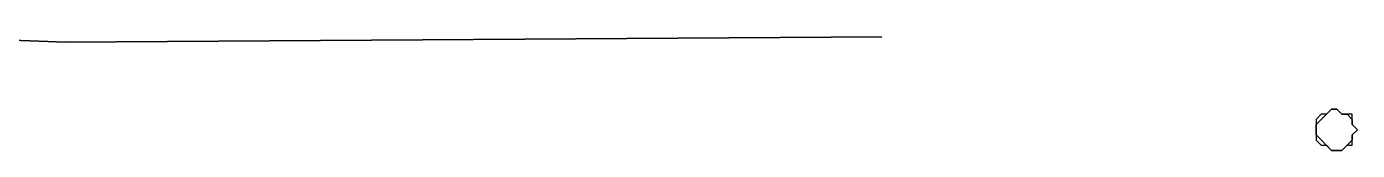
# Model space of a CAD drawing. Header units: inches. Extents: x 0 to 115, y 2 to 63.
# Drawn here: x 67.38 to 82.93, y 61.91 to 63.36 of the extents above; entities that cross this region are included whole.
import ezdxf

# ---------------------------------------------------------------- set-up
doc = ezdxf.new("R2010")
doc.units = ezdxf.units.IN

msp = doc.modelspace()

# ---------------------------------------------------------------- linework, layer by layer
for points in [[(77.3724, 63.2388), (67.8292, 63.1784), (62.9368, 63.3596), (47.0516, 63.0576), (62.9368, 63.3596), (67.8292, 63.1784)], [(77.3724, 63.2388), (67.8292, 63.1784), (62.9368, 63.3596), (47.0516, 63.0576), (62.9368, 63.3596), (67.8292, 63.1784)], [(82.6272, 62.3932), (82.5668, 62.3328), (82.5064, 62.3328), (82.446, 62.2724), (82.446, 62.0308), (82.5064, 61.9704), (82.5668, 61.9704), (82.6272, 61.91), (82.748, 61.91), (82.8084, 61.9704), (82.8688, 61.9704), (82.8688, 62.0912), (82.9292, 62.1516), (82.8688, 62.212), (82.8688, 62.3328), (82.748, 62.3328), (82.6876, 62.3932)], [(82.6272, 62.3932), (82.5668, 62.3328), (82.5064, 62.3328), (82.446, 62.2724), (82.446, 62.0308), (82.5064, 61.9704), (82.5668, 61.9704), (82.6272, 61.91), (82.748, 61.91), (82.8084, 61.9704), (82.8688, 61.9704), (82.8688, 62.0912), (82.9292, 62.1516), (82.8688, 62.212), (82.8688, 62.3328), (82.748, 62.3328), (82.6876, 62.3932)], [(82.6272, 62.3932), (82.6876, 62.3932), (82.748, 62.3328), (82.8084, 62.3328), (82.8688, 62.2724), (82.8688, 62.212), (82.9292, 62.1516), (82.8688, 62.0912), (82.8688, 62.0308), (82.748, 61.91), (82.6272, 61.91), (82.446, 62.0912), (82.446, 62.212)]]:
    msp.add_lwpolyline(points, close=True)

doc.saveas('drawing.dxf')
